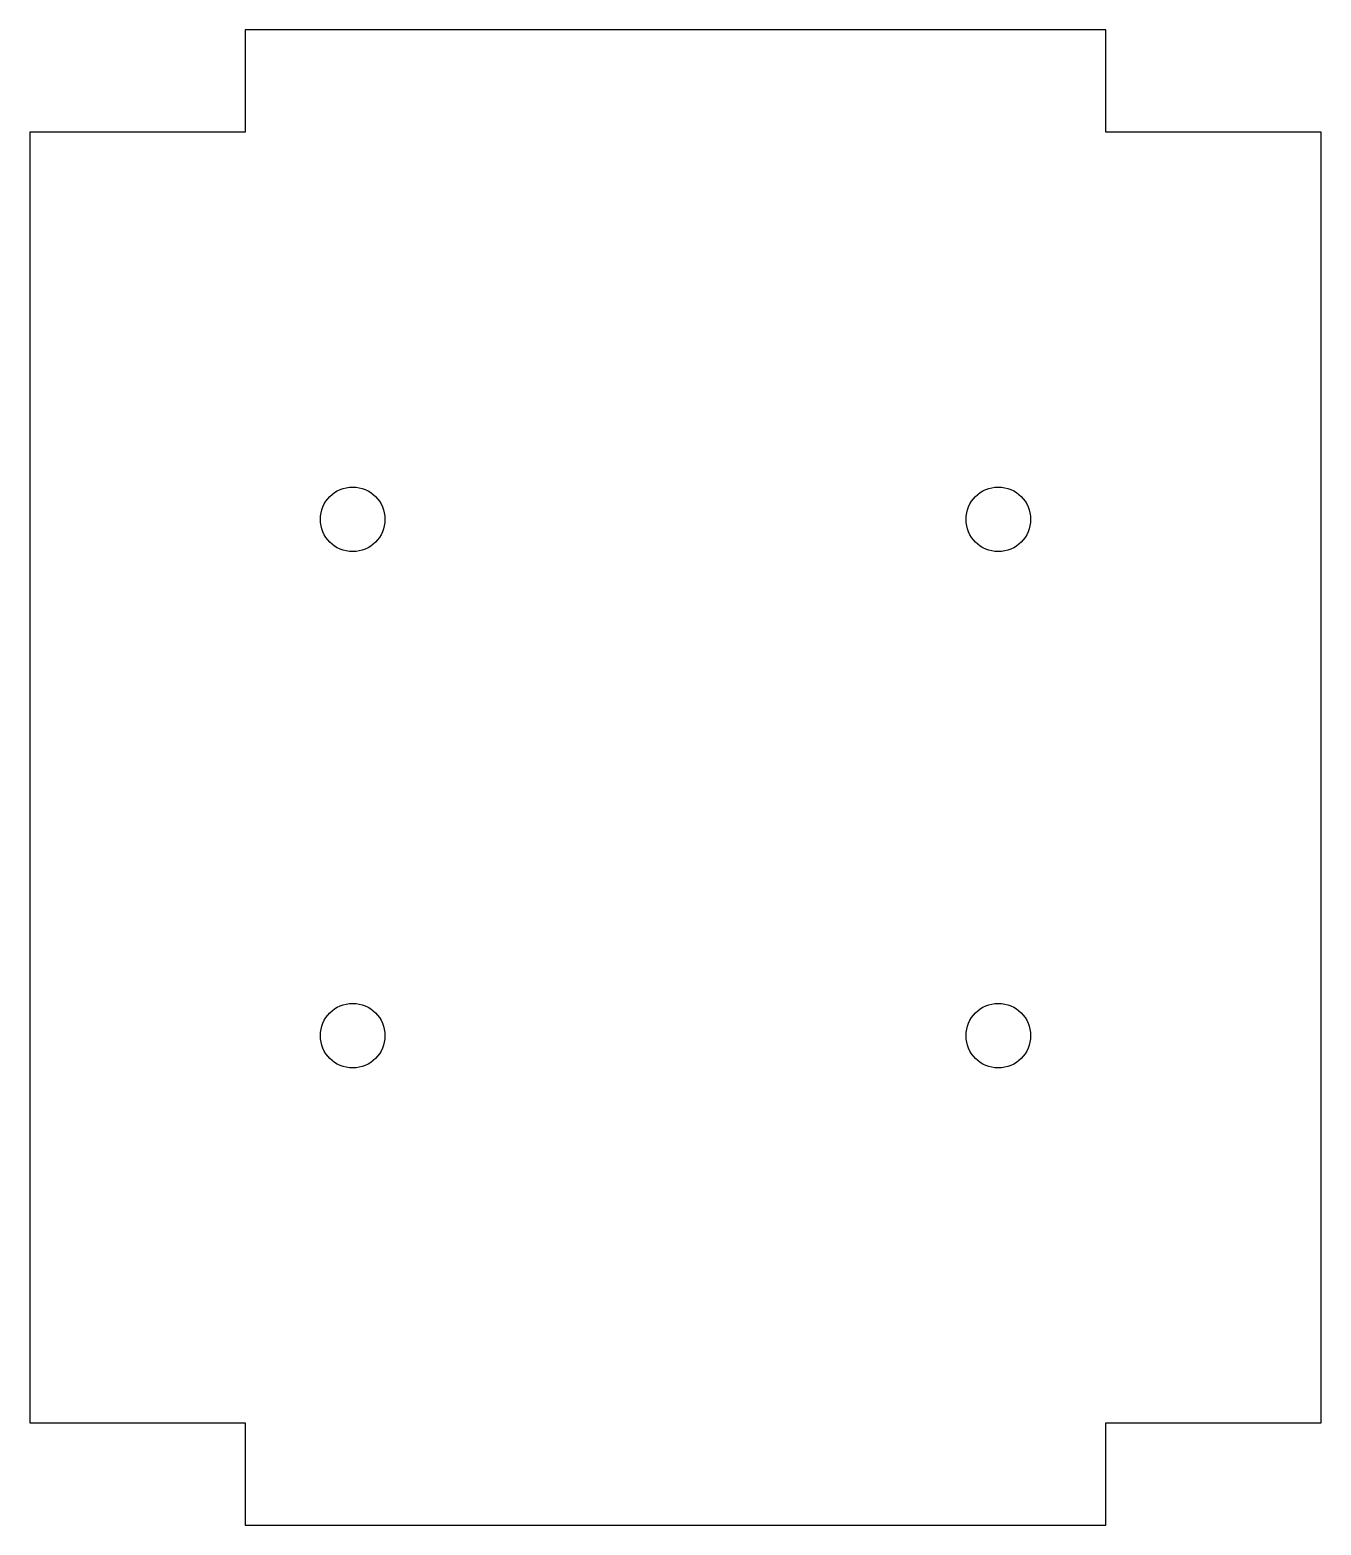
# Model space of a CAD drawing. Header units: millimetres. Extents: x -30 to 30, y -34.8 to 34.8.
import ezdxf

# ---------------------------------------------------------------- set-up
doc = ezdxf.new("R2010")
doc.units = ezdxf.units.MM

msp = doc.modelspace()

# ---------------------------------------------------------------- linework, layer by layer
at = {"color": 7, "linetype": 'Continuous', "lineweight": 25}
for p, q in [((20, 34.75), (-20, 34.75)), ((-20, 34.75), (-20, 30)), ((20, 30), (20, 34.75)), ((-20, 30), (-30, 30)), ((-30, 30), (-30, -30)), ((30, 30), (20, 30)), ((30, -30), (30, 30)), ((-30, -30), (-20, -30)), ((-20, -30), (-20, -34.75)), ((20, -34.75), (20, -30)), ((20, -30), (30, -30)), ((-20, -34.75), (20, -34.75))]:
    msp.add_line(p, q, dxfattribs=at)
for centre in [(-15, 12), (15, 12), (-15, -12), (15, -12)]:
    msp.add_circle(centre, 1.5, dxfattribs=at)

doc.saveas('drawing.dxf')
